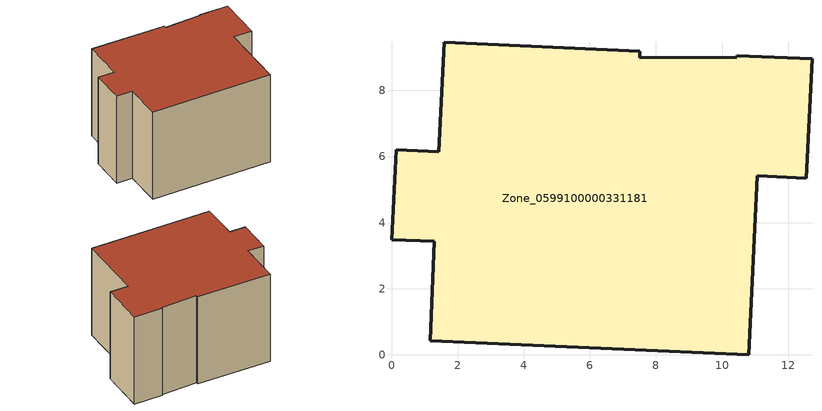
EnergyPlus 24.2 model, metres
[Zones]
Zone_0599100000331181
 floor ground (C_G): 10.44,9.05 12.72,8.95 12.55,5.35 11.06,5.41 10.81,0 1.17,0.43 1.3,3.43 0,3.48 0.15,6.21 1.43,6.14 1.59,9.46 7.51,9.19 7.51,8.98 10.44,9 z0.96
 wall outside (C_F): 10.81,0 11.06,5.41 12.55,5.35 12.72,8.95 10.44,9.05 10.44,9 7.51,8.98 7.51,9.19 1.59,9.46 1.43,6.14 0.15,6.21 0,3.48 1.3,3.43 1.17,0.43 10.81,0 z0.96:8.59
 roof outside (C_R): 12.72,8.95 10.44,9.05 10.44,9 7.51,8.98 7.51,9.19 1.59,9.46 1.43,6.14 0.15,6.21 0,3.48 1.3,3.43 1.17,0.43 10.81,0 11.06,5.41 12.55,5.35 z8.59
[BUILDING]
Pand.0599100000331181: North Axis=0; Terrain=City; Loads Convergence Tolerance Value=0.04; Temperature Convergence Tolerance Value=0.4; Solar Distribution=FullExterior; Maximum Number of Warmup Days=25; Minimum Number of Warmup Days=1
[Site:Location]
Rotterdam.The.Hague.AP_ZH_NLD Design_Conditions: Latitude=51.96; Longitude=4.45; Time Zone=1; Elevation=-4.5
[SITE:GROUNDTEMPERATURE:BUILDINGSURFACE]
18, 18, 18, 18, 18, 18, 18, 18, 18, 18, 18, 18
[MATERIAL] Thermal Absorptance=0.9; Solar Absorptance=0.7; Visible Absorptance=0.7
Name | Roughness | Thickness | Conductivity | Density | Specific Heat
G.TC.1975-1991 | MediumSmooth | 0.15 | 0.288461 | 540 | 1210
F.TC.1975-1991 | Rough | 0.3 | 0.230769 | 1920 | 840
R.TC.1975-1991 | MediumRough | 0.2 | 0.153846 | 1500 | 1000
[CONSTRUCTION]
C_G: G.TC.1975-1991
C_F: F.TC.1975-1991
C_R: R.TC.1975-1991
[ZONE]
Zone_0599100000331181: Type=1; Multiplier=1; Ceiling Height=Autocalculate; Volume=Autocalculate; Floor Area=autocalculate; Part of Total Floor Area=Yes
[ZONEINFILTRATION:DESIGNFLOWRATE]
Infil_Zone_0599100000331181: Zone or ZoneList or Space or SpaceList=Zone_0599100000331181; Schedule=AlwaysOn; Design Flow Rate Calculation Method=Flow/Area; Flow Rate per Floor Area=0.003; Constant Term Coefficient=1; Temperature Term Coefficient=0; Velocity Term Coefficient=0; Velocity Squared Term Coefficient=0
[HVACTEMPLATE:ZONE:IDEALLOADSAIRSYSTEM]
Zone_0599100000331181: Maximum Heating Supply Air Temperature=50; Minimum Cooling Supply Air Temperature=13; Maximum Heating Supply Air Humidity Ratio=0.0156; Minimum Cooling Supply Air Humidity Ratio=0.0077; Heating Limit=NoLimit; Cooling Limit=NoLimit; Dehumidification Control Type=ConstantSensibleHeatRatio; Cooling Sensible Heat Ratio=0.7; Dehumidification Setpoint=60; Humidification Control Type=None; Humidification Setpoint=30; Outdoor Air Method=None; Outdoor Air Flow Rate per Person=0.00944; Outdoor Air Flow Rate per Zone Floor Area=0; Outdoor Air Flow Rate per Zone=0; Demand Controlled Ventilation Type=None; Outdoor Air Economizer Type=NoEconomizer; Heat Recovery Type=None; Sensible Heat Recovery Effectiveness=0.7; Latent Heat Recovery Effectiveness=0.65
[ZONECONTROL:THERMOSTAT]
ThermostatControl_Zone_0599100000331181: Zone or ZoneList=Zone_0599100000331181; Control Type Schedule=DualSetpointControlType; Control 1=Thermostat_Zone_0599100000331181; Temperature Difference Between Cutout And Setpoint=0
[THERMOSTATSETPOINT:DUALSETPOINT]
Thermostat_Zone_0599100000331181: Heating Setpoint Temperature Schedule=HeatingSetpoint_Zone_0599100000331181; Cooling Setpoint Temperature Schedule=CoolingSetpoint_Zone_0599100000331181
[SCHEDULE:COMPACT]
HeatingSetpoint_Zone_0599100000331181: Through: 12/31, For: AllDays, Until: 24:00, 21
CoolingSetpoint_Zone_0599100000331181: Through: 12/31, For: AllDays, Until: 24:00, 24
DualSetpointControlType: Through: 12/31, For: AllDays, Until: 24:00, 4
AlwaysOn: Through: 12/31, For: AllDays, Until: 24:00, 1
